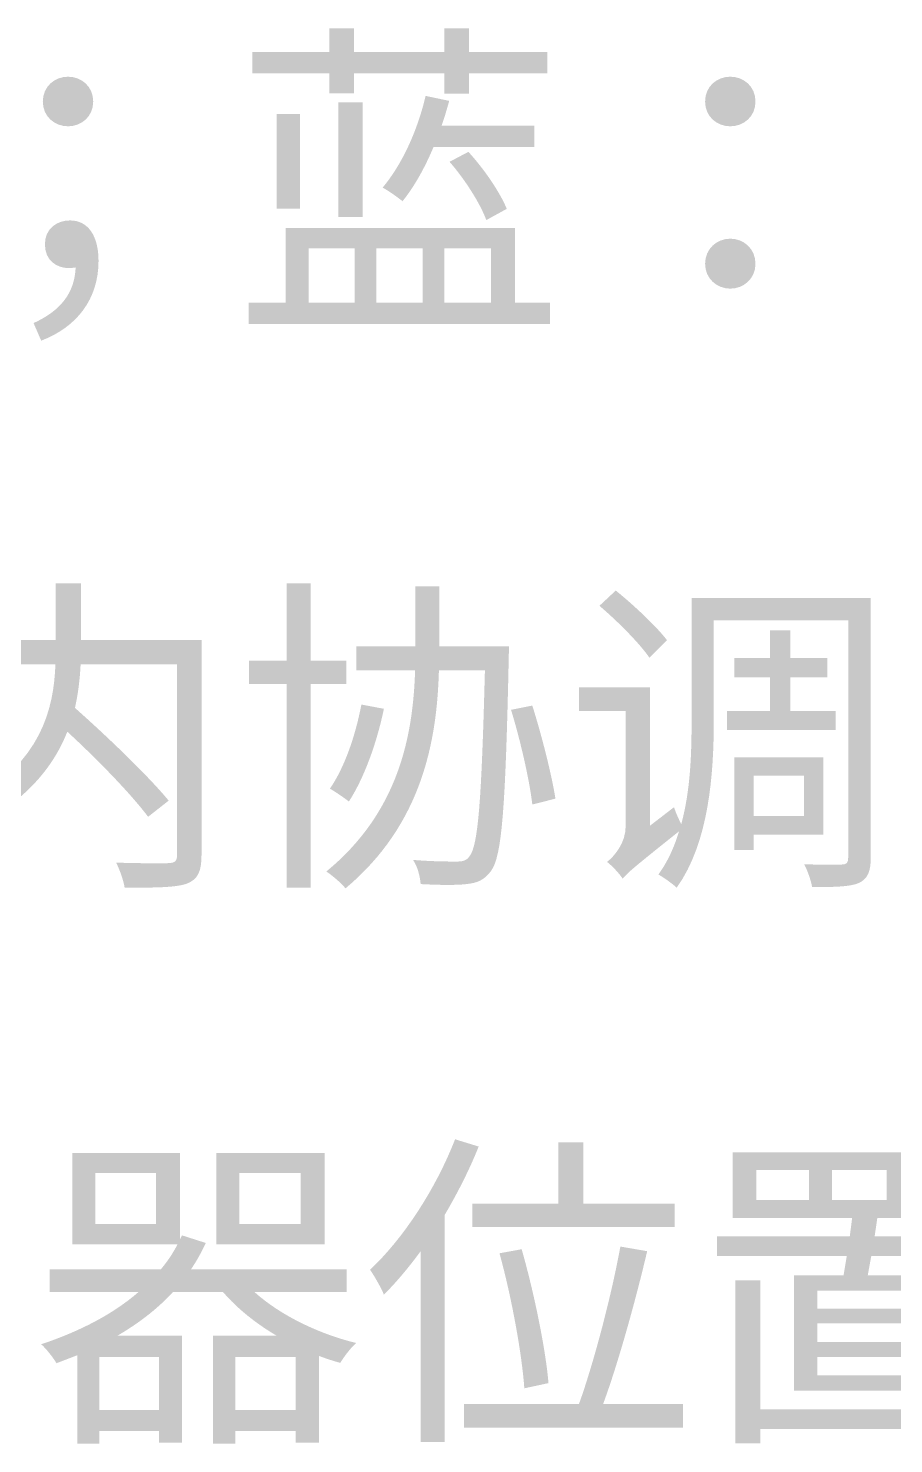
# Model space of a CAD drawing. Header units: millimetres. Extents: x -4600 to 229000, y -4300 to 19460.
# Drawn here: x 220028 to 220777, y 14412 to 15636 of the extents above; entities that cross this region are included whole.
import ezdxf

# ---------------------------------------------------------------- set-up
doc = ezdxf.new("R2010")
doc.units = ezdxf.units.MM
doc.header["$LTSCALE"] = 100
doc.layers.add('R2-LEGEND', color=7, linetype='Continuous', lineweight=18)

# ---------------------------------------------------------------- blocks, each defined once
blk = doc.blocks.new('A06_SHEET')
at = {"layer": 'R2-LEGEND'}
for points in [[(20387.7, 15635.7), (20387.7, 15615.3), (20309.5, 15615.3), (20309.5, 15635.7), (20288.3, 15635.7), (20288.3, 15615.3), (20221.8, 15615.3), (20221.8, 15596.7), (20288.3, 15596.7), (20288.3, 15579.5), (20309.5, 15579.5), (20309.5, 15596.7), (20387.7, 15596.7), (20387.7, 15579.2), (20409.2, 15579.2), (20409.2, 15596.7), (20476.8, 15596.7), (20476.8, 15615.3), (20409.2, 15615.3), (20409.2, 15635.7), (20387.7, 15635.7)], [(20296, 15571.5), (20296, 15472.6), (20317.2, 15472.6), (20317.2, 15571.5), (20296, 15571.5)], [(20242.7, 15561.5), (20242.7, 15479.8), (20263, 15479.8), (20263, 15561.5), (20242.7, 15561.5)], [(20251.3, 15155.7), (20251.3, 15088.6), (20218.9, 15088.6), (20218.9, 15068.6), (20251.3, 15068.6), (20251.3, 14892.4), (20272.2, 14892.4), (20272.2, 15068.6), (20302.9, 15068.6), (20302.9, 15088.6), (20272.2, 15088.6), (20272.2, 15155.7), (20251.3, 15155.7)], [(20412, 14619.2), (20412, 14598.9), (20587.1, 14598.9), (20587.1, 14619.2), (20508, 14619.2), (20508, 14672.2), (20486.5, 14672.2), (20486.5, 14619.2), (20412, 14619.2)]]:
    blk.add_hatch(color=256, dxfattribs=at).paths.add_polyline_path(points)
h = blk.add_hatch(color=256, dxfattribs=at)
edge = h.paths.add_edge_path()
edge.add_spline(control_points=[(20062.2, 15550.9), (20073.7, 15550.9), (20084, 15559.2), (20084, 15572.3), (20084, 15585.5), (20073.7, 15593.8), (20062.2, 15593.8), (20050.8, 15593.8), (20040.4, 15585.5), (20040.4, 15572.3), (20040.4, 15559.2), (20050.8, 15550.9), (20062.2, 15550.9)], knot_values=[0, 0, 0, 0, 1, 1, 1, 2, 2, 2, 3, 3, 3, 4, 4, 4, 4], degree=3, periodic=0)
h = blk.add_hatch(color=256, dxfattribs=at)
edge = h.paths.add_edge_path()
edge.add_spline(control_points=[(20635.2, 15550.9), (20646.7, 15550.9), (20657, 15559.2), (20657, 15572.3), (20657, 15585.5), (20646.7, 15593.8), (20635.2, 15593.8), (20623.7, 15593.8), (20613.4, 15585.5), (20613.4, 15572.3), (20613.4, 15559.2), (20623.7, 15550.9), (20635.2, 15550.9)], knot_values=[0, 0, 0, 0, 1, 1, 1, 2, 2, 2, 3, 3, 3, 4, 4, 4, 4], degree=3, periodic=0)
h = blk.add_hatch(color=256, dxfattribs=at)
edge = h.paths.add_edge_path()
edge.add_spline(control_points=[(20371.6, 15577.2), (20364.5, 15546.8), (20351, 15517.6), (20334.4, 15497.9)], knot_values=[0, 0, 0, 0, 1, 1, 1, 1], degree=3, periodic=0)
edge.add_spline(control_points=[(20334.4, 15497.9), (20339.2, 15495.3), (20347.8, 15489.3), (20351.6, 15486.1)], knot_values=[0, 0, 0, 0, 1, 1, 1, 1], degree=3, periodic=0)
edge.add_spline(control_points=[(20351.6, 15486.1), (20361.6, 15498.4), (20370.8, 15514.8), (20378.5, 15533.1)], knot_values=[0, 0, 0, 0, 1, 1, 1, 1], degree=3, periodic=0)
edge.add_line((20378.5, 15533.1), (20465.6, 15533.1))
edge.add_line((20465.6, 15533.1), (20465.6, 15551.4))
edge.add_line((20465.6, 15551.4), (20385.4, 15551.4))
edge.add_spline(control_points=[(20385.4, 15551.4), (20388, 15558.6), (20390, 15565.8), (20392, 15572.9)], knot_values=[0, 0, 0, 0, 1, 1, 1, 1], degree=3, periodic=0)
edge.add_line((20392, 15572.9), (20371.6, 15577.2))
edge = h.paths.add_edge_path(flags=0)
edge.add_spline(control_points=[(20392.3, 15520.2), (20405.4, 15505.3), (20418.9, 15484.1), (20424.1, 15469.8)], knot_values=[0, 0, 0, 0, 1, 1, 1, 1], degree=3, periodic=0)
edge.add_line((20424.1, 15469.8), (20441.8, 15479.5))
edge.add_spline(control_points=[(20441.8, 15479.5), (20436.1, 15493.6), (20422.3, 15513.9), (20408.6, 15528.8)], knot_values=[0, 0, 0, 0, 1, 1, 1, 1], degree=3, periodic=0)
edge.add_line((20408.6, 15528.8), (20392.3, 15520.2))
h = blk.add_hatch(color=256, dxfattribs=at)
edge = h.paths.add_edge_path()
edge.add_spline(control_points=[(20039, 15365.5), (20069.7, 15377.2), (20088.6, 15401.3), (20088.6, 15434.5), (20088.6, 15456), (20079.7, 15469.5), (20063.9, 15469.5), (20052.5, 15469.5), (20042.2, 15462.3), (20042.2, 15448.9), (20042.2, 15435.1), (20051.9, 15428.2), (20063.6, 15428.2)], knot_values=[0, 0, 0, 0, 1, 1, 1, 2, 2, 2, 3, 3, 3, 4, 4, 4, 4], degree=3, periodic=0)
edge.add_line((20063.6, 15428.2), (20068.8, 15428.8))
edge.add_spline(control_points=[(20068.8, 15428.8), (20067.9, 15406.5), (20055.6, 15391.3), (20032.4, 15380.7)], knot_values=[0, 0, 0, 0, 1, 1, 1, 1], degree=3, periodic=0)
edge.add_line((20032.4, 15380.7), (20039, 15365.5))
h = blk.add_hatch(color=256, dxfattribs=at)
h.paths.add_polyline_path([(20250.4, 15462.9), (20250.4, 15398.4), (20218.6, 15398.4), (20218.6, 15379.8), (20479.3, 15379.8), (20479.3, 15398.4), (20449, 15398.4), (20449, 15462.9), (20250.4, 15462.9)])
h.paths.add_polyline_path([(20387.7, 15398.4), (20387.7, 15445.4), (20428.1, 15445.4), (20428.1, 15398.4), (20387.7, 15398.4)], flags=0)
h.paths.add_polyline_path([(20328.9, 15398.4), (20328.9, 15445.4), (20369, 15445.4), (20369, 15398.4), (20328.9, 15398.4)], flags=0)
h.paths.add_polyline_path([(20270.5, 15398.4), (20270.5, 15445.4), (20310.3, 15445.4), (20310.3, 15398.4), (20270.5, 15398.4)], flags=0)
h = blk.add_hatch(color=256, dxfattribs=at)
edge = h.paths.add_edge_path()
edge.add_spline(control_points=[(20635.2, 15410.5), (20646.7, 15410.5), (20657, 15419.1), (20657, 15432), (20657, 15445.1), (20646.7, 15453.7), (20635.2, 15453.7), (20623.7, 15453.7), (20613.4, 15445.1), (20613.4, 15432), (20613.4, 15419.1), (20623.7, 15410.5), (20635.2, 15410.5)], knot_values=[0, 0, 0, 0, 1, 1, 1, 2, 2, 2, 3, 3, 3, 4, 4, 4, 4], degree=3, periodic=0)
h = blk.add_hatch(color=256, dxfattribs=at)
edge = h.paths.add_edge_path()
edge.add_line((19947.3, 15106.7), (19947.3, 14891.5))
edge.add_line((19947.3, 14891.5), (19968.5, 14891.5))
edge.add_line((19968.5, 14891.5), (19968.5, 15085.5))
edge.add_line((19968.5, 15085.5), (20051.3, 15085.5))
edge.add_spline(control_points=[(20051.3, 15085.5), (20049.9, 15047.6), (20039.3, 15000.4), (19976, 14966.3)], knot_values=[0, 0, 0, 0, 1, 1, 1, 1], degree=3, periodic=0)
edge.add_spline(control_points=[(19976, 14966.3), (19981.1, 14962.6), (19988.3, 14954.5), (19991.4, 14950)], knot_values=[0, 0, 0, 0, 1, 1, 1, 1], degree=3, periodic=0)
edge.add_spline(control_points=[(19991.4, 14950), (20030.1, 14972.6), (20050.8, 14999.8), (20061.6, 15027.3)], knot_values=[0, 0, 0, 0, 1, 1, 1, 1], degree=3, periodic=0)
edge.add_spline(control_points=[(20061.6, 15027.3), (20088, 15003), (20116.9, 14973.2), (20131.5, 14953.7)], knot_values=[0, 0, 0, 0, 1, 1, 1, 1], degree=3, periodic=0)
edge.add_line((20131.5, 14953.7), (20149.3, 14967.7))
edge.add_spline(control_points=[(20149.3, 14967.7), (20131.5, 14989.2), (20096.6, 15022.7), (20068.2, 15047.9)], knot_values=[0, 0, 0, 0, 1, 1, 1, 1], degree=3, periodic=0)
edge.add_spline(control_points=[(20068.2, 15047.9), (20071.1, 15060.8), (20072.5, 15073.4), (20073.1, 15085.5)], knot_values=[0, 0, 0, 0, 1, 1, 1, 1], degree=3, periodic=0)
edge.add_line((20073.1, 15085.5), (20156.5, 15085.5))
edge.add_line((20156.5, 15085.5), (20156.5, 14920.7))
edge.add_spline(control_points=[(20156.5, 14920.7), (20156.5, 14915.6), (20155, 14913.9), (20149.3, 14913.6)], knot_values=[0, 0, 0, 0, 1, 1, 1, 1], degree=3, periodic=0)
edge.add_spline(control_points=[(20149.3, 14913.6), (20143.6, 14913.6), (20124.1, 14913.3), (20103.8, 14914.1)], knot_values=[0, 0, 0, 0, 1, 1, 1, 1], degree=3, periodic=0)
edge.add_spline(control_points=[(20103.8, 14914.1), (20106.9, 14908.1), (20110.3, 14898.4), (20111.2, 14892.4)], knot_values=[0, 0, 0, 0, 1, 1, 1, 1], degree=3, periodic=0)
edge.add_spline(control_points=[(20111.2, 14892.4), (20137, 14892.4), (20154.7, 14892.4), (20164.8, 14895.8)], knot_values=[0, 0, 0, 0, 1, 1, 1, 1], degree=3, periodic=0)
edge.add_spline(control_points=[(20164.8, 14895.8), (20174.5, 14899.5), (20177.7, 14906.4), (20177.7, 14920.4)], knot_values=[0, 0, 0, 0, 1, 1, 1, 1], degree=3, periodic=0)
edge.add_line((20177.7, 14920.4), (20177.7, 15106.7))
edge.add_line((20177.7, 15106.7), (20073.4, 15106.7))
edge.add_line((20073.4, 15106.7), (20073.4, 15155.7))
edge.add_line((20073.4, 15155.7), (20051.6, 15155.7))
edge.add_line((20051.6, 15155.7), (20051.6, 15106.7))
edge.add_line((20051.6, 15106.7), (19947.3, 15106.7))
h = blk.add_hatch(color=256, dxfattribs=at)
edge = h.paths.add_edge_path()
edge.add_line((20362.7, 15153.1), (20362.7, 15101.8))
edge.add_line((20362.7, 15101.8), (20362.7, 15101.2))
edge.add_line((20362.7, 15101.2), (20311.7, 15101.2))
edge.add_line((20311.7, 15101.2), (20311.7, 15080.3))
edge.add_line((20311.7, 15080.3), (20362.5, 15080.3))
edge.add_spline(control_points=[(20362.5, 15080.3), (20360.7, 15025), (20349, 14958.3), (20285.7, 14906.4)], knot_values=[0, 0, 0, 0, 1, 1, 1, 1], degree=3, periodic=0)
edge.add_spline(control_points=[(20285.7, 14906.4), (20290.8, 14903), (20298.6, 14896.4), (20302.3, 14891.8)], knot_values=[0, 0, 0, 0, 1, 1, 1, 1], degree=3, periodic=0)
edge.add_spline(control_points=[(20302.3, 14891.8), (20369, 14947.7), (20381.4, 15020.1), (20383.1, 15080.3)], knot_values=[0, 0, 0, 0, 1, 1, 1, 1], degree=3, periodic=0)
edge.add_line((20383.1, 15080.3), (20422.9, 15080.3))
edge.add_spline(control_points=[(20422.9, 15080.3), (20420, 14969.1), (20417.2, 14928.5), (20409.4, 14919.3)], knot_values=[0, 0, 0, 0, 1, 1, 1, 1], degree=3, periodic=0)
edge.add_spline(control_points=[(20409.4, 14919.3), (20406.6, 14915.6), (20403.7, 14915), (20398.3, 14915), (20392.3, 14915), (20377.4, 14915), (20360.7, 14916.4)], knot_values=[0, 0, 0, 0, 1, 1, 1, 2, 2, 2, 2], degree=3, periodic=0)
edge.add_spline(control_points=[(20360.7, 14916.4), (20364.7, 14910.7), (20366.8, 14901.8), (20367.3, 14895.5)], knot_values=[0, 0, 0, 0, 1, 1, 1, 1], degree=3, periodic=0)
edge.add_spline(control_points=[(20367.3, 14895.5), (20382.5, 14894.7), (20398, 14894.4), (20406.9, 14895.5)], knot_values=[0, 0, 0, 0, 1, 1, 1, 1], degree=3, periodic=0)
edge.add_spline(control_points=[(20406.9, 14895.5), (20416.3, 14896.4), (20422.3, 14899), (20428.1, 14906.7), (20437.8, 14919.6), (20440.7, 14962.3), (20443.5, 15090.3)], knot_values=[0, 0, 0, 0, 1, 1, 1, 2, 2, 2, 2], degree=3, periodic=0)
edge.add_spline(control_points=[(20443.5, 15090.3), (20443.5, 15093.2), (20443.8, 15101.2), (20443.8, 15101.2)], knot_values=[0, 0, 0, 0, 1, 1, 1, 1], degree=3, periodic=0)
edge.add_line((20443.8, 15101.2), (20383.4, 15101.2))
edge.add_line((20383.4, 15101.2), (20383.4, 15101.8))
edge.add_line((20383.4, 15101.8), (20383.4, 15153.1))
edge.add_line((20383.4, 15153.1), (20362.7, 15153.1))
edge = h.paths.add_edge_path(flags=0)
edge.add_spline(control_points=[(20316, 15050.8), (20310.9, 15023.6), (20301.4, 14996.4), (20288.8, 14978)], knot_values=[0, 0, 0, 0, 1, 1, 1, 1], degree=3, periodic=0)
edge.add_spline(control_points=[(20288.8, 14978), (20293.4, 14975.5), (20301.7, 14969.7), (20305.2, 14966.9)], knot_values=[0, 0, 0, 0, 1, 1, 1, 1], degree=3, periodic=0)
edge.add_spline(control_points=[(20305.2, 14966.9), (20318, 14986.6), (20329.2, 15016.7), (20335.5, 15047.1)], knot_values=[0, 0, 0, 0, 1, 1, 1, 1], degree=3, periodic=0)
edge.add_line((20335.5, 15047.1), (20316, 15050.8))
h = blk.add_hatch(color=256, dxfattribs=at)
edge = h.paths.add_edge_path()
edge.add_line((20504.3, 15065.7), (20504.3, 15045.1))
edge.add_line((20504.3, 15045.1), (20544.7, 15045.1))
edge.add_line((20544.7, 15045.1), (20544.7, 14945.7))
edge.add_spline(control_points=[(20544.7, 14945.7), (20544.7, 14930.5), (20534.4, 14919.3), (20528.6, 14914.7)], knot_values=[0, 0, 0, 0, 1, 1, 1, 1], degree=3, periodic=0)
edge.add_spline(control_points=[(20528.6, 14914.7), (20532.6, 14911.6), (20539.5, 14904.4), (20542.1, 14900.1)], knot_values=[0, 0, 0, 0, 1, 1, 1, 1], degree=3, periodic=0)
edge.add_spline(control_points=[(20542.1, 14900.1), (20545.8, 14905), (20552.7, 14910.7), (20590.8, 14941.1)], knot_values=[0, 0, 0, 0, 1, 1, 1, 1], degree=3, periodic=0)
edge.add_spline(control_points=[(20590.8, 14941.1), (20586.8, 14927.6), (20581.1, 14915), (20573, 14903.8)], knot_values=[0, 0, 0, 0, 1, 1, 1, 1], degree=3, periodic=0)
edge.add_spline(control_points=[(20573, 14903.8), (20577.3, 14901.5), (20585.6, 14895.5), (20588.8, 14892.4)], knot_values=[0, 0, 0, 0, 1, 1, 1, 1], degree=3, periodic=0)
edge.add_spline(control_points=[(20588.8, 14892.4), (20616.9, 14931.3), (20620.9, 14991.8), (20620.9, 15035.9)], knot_values=[0, 0, 0, 0, 1, 1, 1, 1], degree=3, periodic=0)
edge.add_line((20620.9, 15035.9), (20620.9, 15123.6))
edge.add_line((20620.9, 15123.6), (20737.2, 15123.6))
edge.add_line((20737.2, 15123.6), (20737.2, 14918.2))
edge.add_spline(control_points=[(20737.2, 14918.2), (20737.2, 14913.9), (20735.8, 14912.4), (20731.5, 14912.4)], knot_values=[0, 0, 0, 0, 1, 1, 1, 1], degree=3, periodic=0)
edge.add_spline(control_points=[(20731.5, 14912.4), (20727.4, 14912.1), (20714, 14912.1), (20699.1, 14912.7)], knot_values=[0, 0, 0, 0, 1, 1, 1, 1], degree=3, periodic=0)
edge.add_spline(control_points=[(20699.1, 14912.7), (20702, 14907.3), (20705.1, 14898.4), (20706, 14892.9)], knot_values=[0, 0, 0, 0, 1, 1, 1, 1], degree=3, periodic=0)
edge.add_spline(control_points=[(20706, 14892.9), (20726.3, 14892.9), (20738.6, 14893.2), (20746.4, 14896.4)], knot_values=[0, 0, 0, 0, 1, 1, 1, 1], degree=3, periodic=0)
edge.add_spline(control_points=[(20746.4, 14896.4), (20754.1, 14900.1), (20756.7, 14906.4), (20756.7, 14917.9)], knot_values=[0, 0, 0, 0, 1, 1, 1, 1], degree=3, periodic=0)
edge.add_line((20756.7, 14917.9), (20756.7, 15142.8))
edge.add_line((20756.7, 15142.8), (20601.7, 15142.8))
edge.add_line((20601.7, 15142.8), (20601.7, 15035.9))
edge.add_spline(control_points=[(20601.7, 15035.9), (20601.7, 15008.7), (20600.8, 14976.9), (20592.8, 14947.4)], knot_values=[0, 0, 0, 0, 1, 1, 1, 1], degree=3, periodic=0)
edge.add_spline(control_points=[(20592.8, 14947.4), (20590.5, 14951.7), (20587.9, 14957.7), (20586.5, 14962)], knot_values=[0, 0, 0, 0, 1, 1, 1, 1], degree=3, periodic=0)
edge.add_line((20586.5, 14962), (20565.6, 14945.9))
edge.add_line((20565.6, 14945.9), (20565.6, 15065.7))
edge.add_line((20565.6, 15065.7), (20504.3, 15065.7))
h.paths.add_polyline_path([(20669.6, 15115), (20669.6, 15090.9), (20638.6, 15090.9), (20638.6, 15074.3), (20669.6, 15074.3), (20669.6, 15045.1), (20632.3, 15045.1), (20632.3, 15028.7), (20726.3, 15028.7), (20726.3, 15045.1), (20687.1, 15045.1), (20687.1, 15074.3), (20719.1, 15074.3), (20719.1, 15090.9), (20687.1, 15090.9), (20687.1, 15115), (20669.6, 15115)], flags=0)
h.paths.add_polyline_path([(20638.6, 15005.2), (20638.6, 14925), (20655.3, 14925), (20655.3, 14938.2), (20715.7, 14938.2), (20715.7, 15005.2), (20638.6, 15005.2)], flags=0)
h.paths.add_polyline_path([(20655.3, 14989.2), (20699.1, 14989.2), (20699.1, 14954.5), (20655.3, 14954.5), (20655.3, 14989.2)], flags=0)
edge = h.paths.add_edge_path(flags=0)
edge.add_spline(control_points=[(20522, 15136.2), (20537.5, 15123), (20556.7, 15103.8), (20565.3, 15091.2)], knot_values=[0, 0, 0, 0, 1, 1, 1, 1], degree=3, periodic=0)
edge.add_line((20565.3, 15091.2), (20580.5, 15106.4))
edge.add_spline(control_points=[(20580.5, 15106.4), (20571.3, 15118.4), (20551.8, 15136.7), (20536.1, 15149.4)], knot_values=[0, 0, 0, 0, 1, 1, 1, 1], degree=3, periodic=0)
edge.add_line((20536.1, 15149.4), (20522, 15136.2))
h = blk.add_hatch(color=256, dxfattribs=at)
edge = h.paths.add_edge_path()
edge.add_spline(control_points=[(20445.5, 15046.2), (20453.6, 15019.9), (20461.6, 14984.9), (20463.9, 14964.3)], knot_values=[0, 0, 0, 0, 1, 1, 1, 1], degree=3, periodic=0)
edge.add_line((20463.9, 14964.3), (20483.9, 14969.4))
edge.add_spline(control_points=[(20483.9, 14969.4), (20480.8, 14989.5), (20472.2, 15023.6), (20463.9, 15049.9)], knot_values=[0, 0, 0, 0, 1, 1, 1, 1], degree=3, periodic=0)
edge.add_line((20463.9, 15049.9), (20445.5, 15046.2))
h = blk.add_hatch(color=256, dxfattribs=at)
edge = h.paths.add_edge_path()
edge.add_spline(control_points=[(20397.1, 14674.8), (20380.2, 14631.5), (20352.4, 14589.1), (20323.5, 14561.9)], knot_values=[0, 0, 0, 0, 1, 1, 1, 1], degree=3, periodic=0)
edge.add_spline(control_points=[(20323.5, 14561.9), (20327.2, 14556.8), (20333.5, 14545.6), (20335.5, 14540.4)], knot_values=[0, 0, 0, 0, 1, 1, 1, 1], degree=3, periodic=0)
edge.add_spline(control_points=[(20335.5, 14540.4), (20346.4, 14551.3), (20357, 14563.9), (20367.3, 14578)], knot_values=[0, 0, 0, 0, 1, 1, 1, 1], degree=3, periodic=0)
edge.add_line((20367.3, 14578), (20367.3, 14412.9))
edge.add_line((20367.3, 14412.9), (20388, 14412.9))
edge.add_line((20388, 14412.9), (20388, 14609.2))
edge.add_spline(control_points=[(20388, 14609.2), (20399.1, 14628.1), (20409.4, 14648.2), (20417.5, 14668.5)], knot_values=[0, 0, 0, 0, 1, 1, 1, 1], degree=3, periodic=0)
edge.add_line((20417.5, 14668.5), (20397.1, 14674.8))
h = blk.add_hatch(color=256, dxfattribs=at)
edge = h.paths.add_edge_path()
edge.add_line((20160.8, 14591.7), (20159, 14588))
edge.add_line((20159, 14588), (20159, 14663))
edge.add_line((20159, 14663), (20065.9, 14663))
edge.add_line((20065.9, 14663), (20065.9, 14584))
edge.add_line((20065.9, 14584), (20157, 14584))
edge.add_spline(control_points=[(20157, 14584), (20153, 14576.2), (20148.2, 14569.1), (20142.4, 14562.2)], knot_values=[0, 0, 0, 0, 1, 1, 1, 1], degree=3, periodic=0)
edge.add_line((20142.4, 14562.2), (20046.2, 14562.2))
edge.add_line((20046.2, 14562.2), (20046.2, 14542.7))
edge.add_line((20046.2, 14542.7), (20123.2, 14542.7))
edge.add_spline(control_points=[(20123.2, 14542.7), (20101.2, 14523.5), (20072.2, 14508.6), (20039, 14497.5)], knot_values=[0, 0, 0, 0, 1, 1, 1, 1], degree=3, periodic=0)
edge.add_spline(control_points=[(20039, 14497.5), (20043.3, 14493.7), (20049.6, 14485.7), (20052.2, 14481.1)], knot_values=[0, 0, 0, 0, 1, 1, 1, 1], degree=3, periodic=0)
edge.add_line((20052.2, 14481.1), (20070.2, 14488))
edge.add_line((20070.2, 14488), (20070.2, 14411.5))
edge.add_line((20070.2, 14411.5), (20089.4, 14411.5))
edge.add_line((20089.4, 14411.5), (20089.4, 14422.4))
edge.add_line((20089.4, 14422.4), (20141, 14422.4))
edge.add_line((20141, 14422.4), (20141, 14412.4))
edge.add_line((20141, 14412.4), (20160.8, 14412.4))
edge.add_line((20160.8, 14412.4), (20160.8, 14504.9))
edge.add_line((20160.8, 14504.9), (20104.9, 14504.9))
edge.add_spline(control_points=[(20104.9, 14504.9), (20123.2, 14515.5), (20139.6, 14528.1), (20153, 14542.7)], knot_values=[0, 0, 0, 0, 1, 1, 1, 1], degree=3, periodic=0)
edge.add_line((20153, 14542.7), (20196.3, 14542.7))
edge.add_spline(control_points=[(20196.3, 14542.7), (20208.6, 14528.4), (20224.7, 14515.5), (20242.7, 14504.9)], knot_values=[0, 0, 0, 0, 1, 1, 1, 1], degree=3, periodic=0)
edge.add_line((20242.7, 14504.9), (20187.7, 14504.9))
edge.add_line((20187.7, 14504.9), (20187.7, 14411.5))
edge.add_line((20187.7, 14411.5), (20206.9, 14411.5))
edge.add_line((20206.9, 14411.5), (20206.9, 14422.4))
edge.add_line((20206.9, 14422.4), (20259.3, 14422.4))
edge.add_line((20259.3, 14422.4), (20259.3, 14412.4))
edge.add_line((20259.3, 14412.4), (20279.4, 14412.4))
edge.add_line((20279.4, 14412.4), (20279.4, 14487.4))
edge.add_spline(control_points=[(20279.4, 14487.4), (20285.4, 14485.1), (20291.7, 14483.1), (20297.7, 14481.4)], knot_values=[0, 0, 0, 0, 1, 1, 1, 1], degree=3, periodic=0)
edge.add_spline(control_points=[(20297.7, 14481.4), (20300.9, 14486.6), (20306.9, 14494.6), (20311.5, 14498.6)], knot_values=[0, 0, 0, 0, 1, 1, 1, 1], degree=3, periodic=0)
edge.add_spline(control_points=[(20311.5, 14498.6), (20278.5, 14506.6), (20245.3, 14523), (20223.5, 14542.7)], knot_values=[0, 0, 0, 0, 1, 1, 1, 1], degree=3, periodic=0)
edge.add_line((20223.5, 14542.7), (20303.2, 14542.7))
edge.add_line((20303.2, 14542.7), (20303.2, 14562.2))
edge.add_line((20303.2, 14562.2), (20168.5, 14562.2))
edge.add_spline(control_points=[(20168.5, 14562.2), (20173.4, 14569.4), (20177.7, 14577.1), (20181.4, 14585.1)], knot_values=[0, 0, 0, 0, 1, 1, 1, 1], degree=3, periodic=0)
edge.add_line((20181.4, 14585.1), (20160.8, 14591.7))
h.paths.add_polyline_path([(20190.6, 14663), (20190.6, 14584), (20284.2, 14584), (20284.2, 14663), (20190.6, 14663)], flags=0)
h.paths.add_polyline_path([(20210.3, 14645.6), (20263.6, 14645.6), (20263.6, 14601.5), (20210.3, 14601.5), (20210.3, 14645.6)], flags=0)
h.paths.add_polyline_path([(20206.9, 14440.7), (20206.9, 14486.6), (20259.3, 14486.6), (20259.3, 14440.7), (20206.9, 14440.7)], flags=0)
h.paths.add_polyline_path([(20089.4, 14440.7), (20089.4, 14486.6), (20141, 14486.6), (20141, 14440.7), (20089.4, 14440.7)], flags=0)
h.paths.add_polyline_path([(20085.7, 14645.6), (20138.4, 14645.6), (20138.4, 14601.5), (20085.7, 14601.5), (20085.7, 14645.6)], flags=0)
h = blk.add_hatch(color=256, dxfattribs=at)
h.paths.add_polyline_path([(20690.2, 14557), (20690.2, 14457.3), (20847.8, 14457.3), (20847.8, 14557), (20754.1, 14557), (20757.2, 14573.9), (20871.6, 14573.9), (20871.6, 14590.9), (20760.1, 14590.9), (20762.4, 14606.6), (20860.1, 14606.6), (20860.1, 14663.6), (20637.2, 14663.6), (20637.2, 14606.6), (20740.6, 14606.6), (20738.6, 14590.9), (20623.7, 14590.9), (20623.7, 14573.9), (20736, 14573.9), (20733.2, 14557), (20690.2, 14557)])
h.paths.add_polyline_path([(20639.5, 14552.7), (20639.5, 14411.8), (20661.3, 14411.8), (20661.3, 14424.1), (20879, 14424.1), (20879, 14441.3), (20661.3, 14441.3), (20661.3, 14552.7), (20639.5, 14552.7)], flags=0)
h.paths.add_polyline_path([(20710.5, 14486.6), (20827.1, 14486.6), (20827.1, 14470.5), (20710.5, 14470.5), (20710.5, 14486.6)], flags=0)
h.paths.add_polyline_path([(20710.5, 14515.5), (20827.1, 14515.5), (20827.1, 14499.5), (20710.5, 14499.5), (20710.5, 14515.5)], flags=0)
h.paths.add_polyline_path([(20710.5, 14543.9), (20827.1, 14543.9), (20827.1, 14528.4), (20710.5, 14528.4), (20710.5, 14543.9)], flags=0)
h.paths.add_polyline_path([(20790.2, 14648.2), (20838.6, 14648.2), (20838.6, 14622.4), (20790.2, 14622.4), (20790.2, 14648.2)], flags=0)
h.paths.add_polyline_path([(20723.2, 14648.2), (20770.4, 14648.2), (20770.4, 14622.4), (20723.2, 14622.4), (20723.2, 14648.2)], flags=0)
h.paths.add_polyline_path([(20657.8, 14648.2), (20703.4, 14648.2), (20703.4, 14622.4), (20657.8, 14622.4), (20657.8, 14648.2)], flags=0)
h = blk.add_hatch(color=256, dxfattribs=at)
edge = h.paths.add_edge_path()
edge.add_line((20404.9, 14445.9), (20404.9, 14425.5))
edge.add_line((20404.9, 14425.5), (20594.2, 14425.5))
edge.add_line((20594.2, 14425.5), (20594.2, 14445.9))
edge.add_line((20594.2, 14445.9), (20525.2, 14445.9))
edge.add_spline(control_points=[(20525.2, 14445.9), (20538.4, 14481.7), (20553.3, 14535.6), (20563.3, 14578)], knot_values=[0, 0, 0, 0, 1, 1, 1, 1], degree=3, periodic=0)
edge.add_line((20563.3, 14578), (20540.1, 14582))
edge.add_spline(control_points=[(20540.1, 14582), (20532.6, 14540.7), (20517.4, 14482.3), (20504.3, 14445.9)], knot_values=[0, 0, 0, 0, 1, 1, 1, 1], degree=3, periodic=0)
edge.add_line((20504.3, 14445.9), (20404.9, 14445.9))
edge = h.paths.add_edge_path(flags=0)
edge.add_spline(control_points=[(20435.5, 14576.2), (20446.1, 14538.1), (20455, 14488.3), (20457, 14459.4)], knot_values=[0, 0, 0, 0, 1, 1, 1, 1], degree=3, periodic=0)
edge.add_line((20457, 14459.4), (20477.9, 14463.9))
edge.add_spline(control_points=[(20477.9, 14463.9), (20475.6, 14492.3), (20465.6, 14541.6), (20454.7, 14579.7)], knot_values=[0, 0, 0, 0, 1, 1, 1, 1], degree=3, periodic=0)
edge.add_line((20454.7, 14579.7), (20435.5, 14576.2))

msp = doc.modelspace()

# ---------------------------------------------------------------- block references
msp.add_blockref('A06_SHEET', (200000, 0))

doc.saveas('drawing.dxf')
